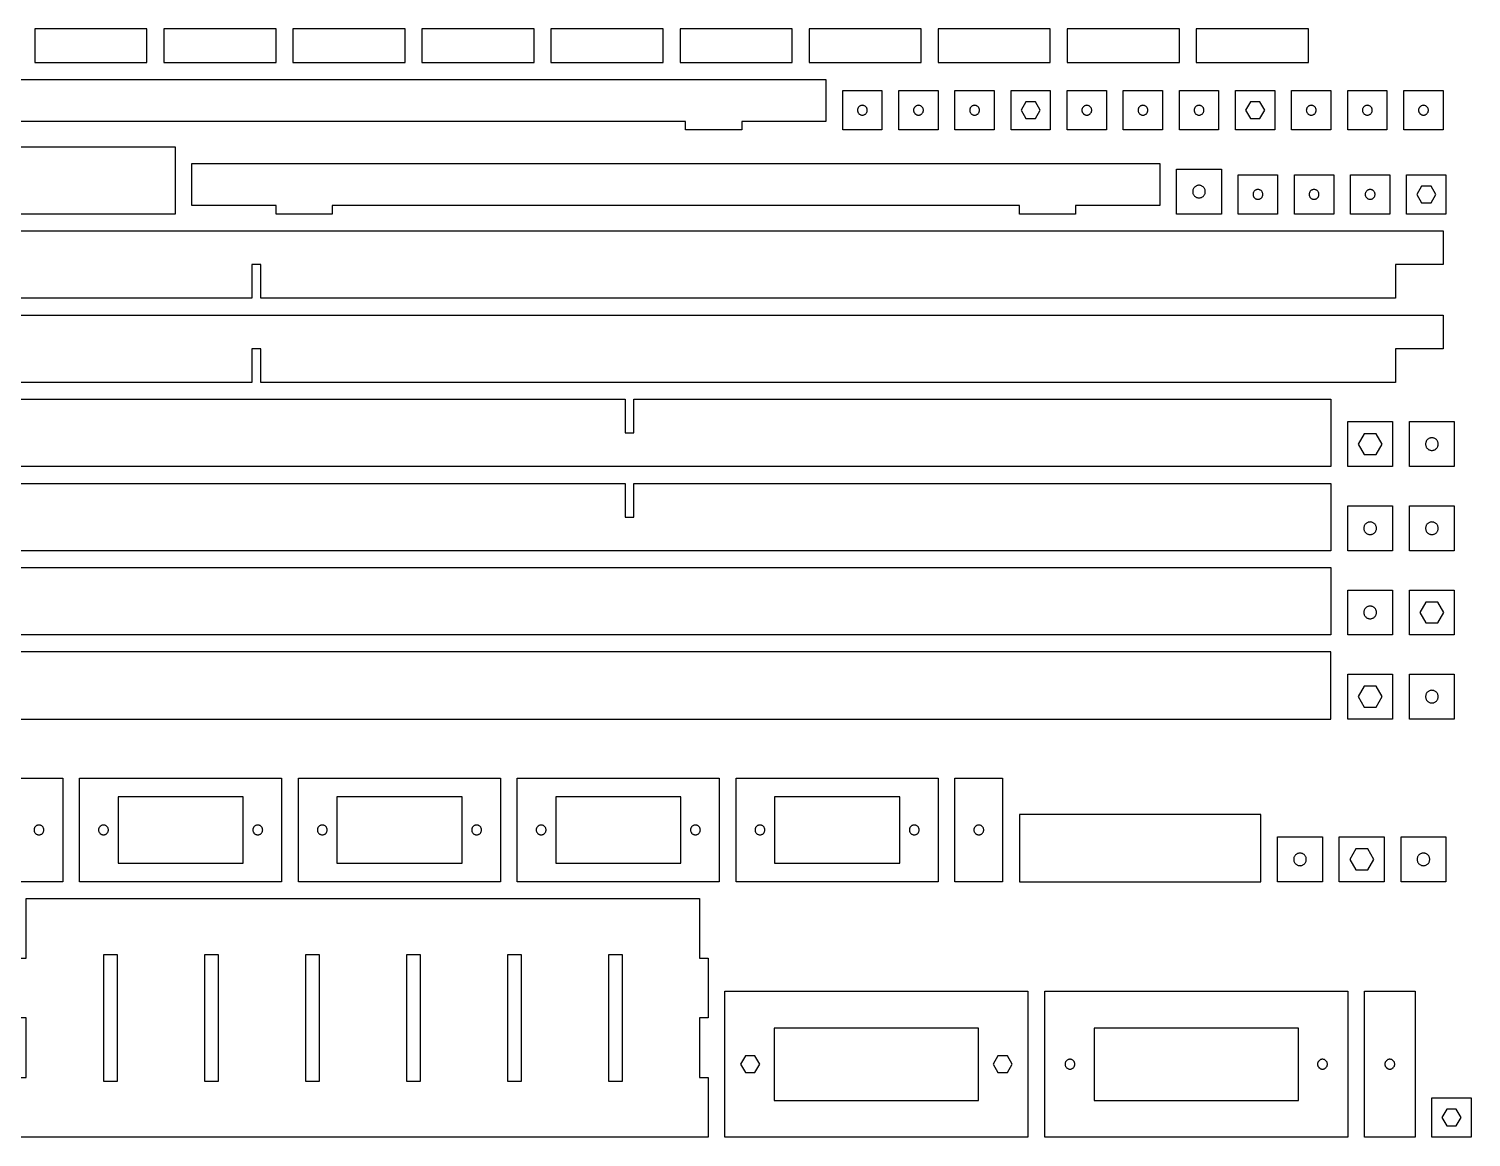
# Model space of a CAD drawing. Header units: millimetres. Extents: x 10 to 890, y 10 to 742.
# Drawn here: x 376 to 890, y 348 to 742 of the extents above; entities that cross this region are included whole.
import ezdxf

# ---------------------------------------------------------------- set-up
doc = ezdxf.new("R2010")
doc.units = ezdxf.units.MM

msp = doc.modelspace()

# ---------------------------------------------------------------- linework, layer by layer
at = {"color": 1}
for points in [[(418, 730.5), (418, 742.5), (378, 742.5), (378, 730.5), (418, 730.5)], [(464, 730.5), (464, 742.5), (424, 742.5), (424, 730.5), (464, 730.5)], [(510, 730.5), (510, 742.5), (470, 742.5), (470, 730.5), (510, 730.5)], [(556, 730.5), (556, 742.5), (516, 742.5), (516, 730.5), (556, 730.5)], [(602, 730.5), (602, 742.5), (562, 742.5), (562, 730.5), (602, 730.5)], [(648, 730.5), (648, 742.5), (608, 742.5), (608, 730.5), (648, 730.5)], [(694, 730.5), (694, 742.5), (654, 742.5), (654, 730.5), (694, 730.5)], [(740, 730.5), (740, 742.5), (700, 742.5), (700, 730.5), (740, 730.5)], [(786, 730.5), (786, 742.5), (746, 742.5), (746, 730.5), (786, 730.5)], [(832, 730.5), (832, 742.5), (792, 742.5), (792, 730.5), (832, 730.5)], [(630, 706.5), (610, 706.5), (610, 709.5), (60, 709.5), (60, 706.5), (40, 706.5), (40, 709.5), (10, 709.5), (10, 724.5), (660, 724.5), (660, 709.5), (630, 709.5), (630, 706.5)], [(666, 706.5), (666, 720.5), (680, 720.5), (680, 706.5), (666, 706.5)], [(686, 706.5), (686, 720.5), (700, 720.5), (700, 706.5), (686, 706.5)], [(706, 706.5), (706, 720.5), (720, 720.5), (720, 706.5), (706, 706.5)], [(726, 706.5), (726, 720.5), (740, 720.5), (740, 706.5), (726, 706.5)], [(746, 706.5), (746, 720.5), (760, 720.5), (760, 706.5), (746, 706.5)], [(766, 706.5), (766, 720.5), (780, 720.5), (780, 706.5), (766, 706.5)], [(786, 706.5), (786, 720.5), (800, 720.5), (800, 706.5), (786, 706.5)], [(806, 706.5), (806, 720.5), (820, 720.5), (820, 706.5), (806, 706.5)], [(826, 706.5), (826, 720.5), (840, 720.5), (840, 706.5), (826, 706.5)], [(846, 706.5), (846, 720.5), (860, 720.5), (860, 706.5), (846, 706.5)], [(866, 706.5), (866, 720.5), (880, 720.5), (880, 706.5), (866, 706.5)], [(674.74, 713.67), (674.72, 713.84), (674.67, 714.01), (674.62, 714.17), (674.54, 714.32), (674.46, 714.47), (674.35, 714.61), (674.24, 714.74), (674.11, 714.85), (673.97, 714.96), (673.82, 715.04), (673.67, 715.12), (673.51, 715.17), (673.34, 715.22), (673.17, 715.24), (673, 715.25), (672.83, 715.24), (672.66, 715.22), (672.49, 715.17), (672.33, 715.12), (672.18, 715.04), (672.03, 714.96), (671.89, 714.85), (671.76, 714.74), (671.65, 714.61), (671.54, 714.47), (671.46, 714.32), (671.38, 714.17), (671.33, 714.01), (671.28, 713.84), (671.26, 713.67), (671.25, 713.5), (671.26, 713.33), (671.28, 713.16), (671.33, 712.99), (671.38, 712.83), (671.46, 712.68), (671.54, 712.53), (671.65, 712.39), (671.76, 712.26), (671.89, 712.15), (672.03, 712.04), (672.18, 711.96), (672.33, 711.88), (672.49, 711.83), (672.66, 711.78), (672.83, 711.76), (673, 711.75), (673.17, 711.76), (673.34, 711.78), (673.51, 711.83), (673.67, 711.88), (673.82, 711.96), (673.97, 712.04), (674.11, 712.15), (674.24, 712.26), (674.35, 712.39), (674.46, 712.53), (674.54, 712.68), (674.62, 712.83), (674.67, 712.99), (674.72, 713.16), (674.74, 713.33), (674.75, 713.5), (674.74, 713.67)], [(694.74, 713.67), (694.72, 713.84), (694.67, 714.01), (694.62, 714.17), (694.54, 714.32), (694.46, 714.47), (694.35, 714.61), (694.24, 714.74), (694.11, 714.85), (693.97, 714.96), (693.82, 715.04), (693.67, 715.12), (693.51, 715.17), (693.34, 715.22), (693.17, 715.24), (693, 715.25), (692.83, 715.24), (692.66, 715.22), (692.49, 715.17), (692.33, 715.12), (692.18, 715.04), (692.03, 714.96), (691.89, 714.85), (691.76, 714.74), (691.65, 714.61), (691.54, 714.47), (691.46, 714.32), (691.38, 714.17), (691.33, 714.01), (691.28, 713.84), (691.26, 713.67), (691.25, 713.5), (691.26, 713.33), (691.28, 713.16), (691.33, 712.99), (691.38, 712.83), (691.46, 712.68), (691.54, 712.53), (691.65, 712.39), (691.76, 712.26), (691.89, 712.15), (692.03, 712.04), (692.18, 711.96), (692.33, 711.88), (692.49, 711.83), (692.66, 711.78), (692.83, 711.76), (693, 711.75), (693.17, 711.76), (693.34, 711.78), (693.51, 711.83), (693.67, 711.88), (693.82, 711.96), (693.97, 712.04), (694.11, 712.15), (694.24, 712.26), (694.35, 712.39), (694.46, 712.53), (694.54, 712.68), (694.62, 712.83), (694.67, 712.99), (694.72, 713.16), (694.74, 713.33), (694.75, 713.5), (694.74, 713.67)], [(714.74, 713.67), (714.72, 713.84), (714.67, 714.01), (714.62, 714.17), (714.54, 714.32), (714.46, 714.47), (714.35, 714.61), (714.24, 714.74), (714.11, 714.85), (713.97, 714.96), (713.82, 715.04), (713.67, 715.12), (713.51, 715.17), (713.34, 715.22), (713.17, 715.24), (713, 715.25), (712.83, 715.24), (712.66, 715.22), (712.49, 715.17), (712.33, 715.12), (712.18, 715.04), (712.03, 714.96), (711.89, 714.85), (711.76, 714.74), (711.65, 714.61), (711.54, 714.47), (711.46, 714.32), (711.38, 714.17), (711.33, 714.01), (711.28, 713.84), (711.26, 713.67), (711.25, 713.5), (711.26, 713.33), (711.28, 713.16), (711.33, 712.99), (711.38, 712.83), (711.46, 712.68), (711.54, 712.53), (711.65, 712.39), (711.76, 712.26), (711.89, 712.15), (712.03, 712.04), (712.18, 711.96), (712.33, 711.88), (712.49, 711.83), (712.66, 711.78), (712.83, 711.76), (713, 711.75), (713.17, 711.76), (713.34, 711.78), (713.51, 711.83), (713.67, 711.88), (713.82, 711.96), (713.97, 712.04), (714.11, 712.15), (714.24, 712.26), (714.35, 712.39), (714.46, 712.53), (714.54, 712.68), (714.62, 712.83), (714.67, 712.99), (714.72, 713.16), (714.74, 713.33), (714.75, 713.5), (714.74, 713.67)], [(734.7, 716.45), (731.3, 716.45), (729.59, 713.5), (731.3, 710.55), (734.7, 710.55), (736.41, 713.5), (734.7, 716.45)], [(754.74, 713.67), (754.72, 713.84), (754.67, 714.01), (754.62, 714.17), (754.54, 714.32), (754.46, 714.47), (754.35, 714.61), (754.24, 714.74), (754.11, 714.85), (753.97, 714.96), (753.82, 715.04), (753.67, 715.12), (753.51, 715.17), (753.34, 715.22), (753.17, 715.24), (753, 715.25), (752.83, 715.24), (752.66, 715.22), (752.49, 715.17), (752.33, 715.12), (752.18, 715.04), (752.03, 714.96), (751.89, 714.85), (751.76, 714.74), (751.65, 714.61), (751.54, 714.47), (751.46, 714.32), (751.38, 714.17), (751.33, 714.01), (751.28, 713.84), (751.26, 713.67), (751.25, 713.5), (751.26, 713.33), (751.28, 713.16), (751.33, 712.99), (751.38, 712.83), (751.46, 712.68), (751.54, 712.53), (751.65, 712.39), (751.76, 712.26), (751.89, 712.15), (752.03, 712.04), (752.18, 711.96), (752.33, 711.88), (752.49, 711.83), (752.66, 711.78), (752.83, 711.76), (753, 711.75), (753.17, 711.76), (753.34, 711.78), (753.51, 711.83), (753.67, 711.88), (753.82, 711.96), (753.97, 712.04), (754.11, 712.15), (754.24, 712.26), (754.35, 712.39), (754.46, 712.53), (754.54, 712.68), (754.62, 712.83), (754.67, 712.99), (754.72, 713.16), (754.74, 713.33), (754.75, 713.5), (754.74, 713.67)], [(774.74, 713.67), (774.72, 713.84), (774.67, 714.01), (774.62, 714.17), (774.54, 714.32), (774.46, 714.47), (774.35, 714.61), (774.24, 714.74), (774.11, 714.85), (773.97, 714.96), (773.82, 715.04), (773.67, 715.12), (773.51, 715.17), (773.34, 715.22), (773.17, 715.24), (773, 715.25), (772.83, 715.24), (772.66, 715.22), (772.49, 715.17), (772.33, 715.12), (772.18, 715.04), (772.03, 714.96), (771.89, 714.85), (771.76, 714.74), (771.65, 714.61), (771.54, 714.47), (771.46, 714.32), (771.38, 714.17), (771.33, 714.01), (771.28, 713.84), (771.26, 713.67), (771.25, 713.5), (771.26, 713.33), (771.28, 713.16), (771.33, 712.99), (771.38, 712.83), (771.46, 712.68), (771.54, 712.53), (771.65, 712.39), (771.76, 712.26), (771.89, 712.15), (772.03, 712.04), (772.18, 711.96), (772.33, 711.88), (772.49, 711.83), (772.66, 711.78), (772.83, 711.76), (773, 711.75), (773.17, 711.76), (773.34, 711.78), (773.51, 711.83), (773.67, 711.88), (773.82, 711.96), (773.97, 712.04), (774.11, 712.15), (774.24, 712.26), (774.35, 712.39), (774.46, 712.53), (774.54, 712.68), (774.62, 712.83), (774.67, 712.99), (774.72, 713.16), (774.74, 713.33), (774.75, 713.5), (774.74, 713.67)], [(794.74, 713.67), (794.72, 713.84), (794.67, 714.01), (794.62, 714.17), (794.54, 714.32), (794.46, 714.47), (794.35, 714.61), (794.24, 714.74), (794.11, 714.85), (793.97, 714.96), (793.82, 715.04), (793.67, 715.12), (793.51, 715.17), (793.34, 715.22), (793.17, 715.24), (793, 715.25), (792.83, 715.24), (792.66, 715.22), (792.49, 715.17), (792.33, 715.12), (792.18, 715.04), (792.03, 714.96), (791.89, 714.85), (791.76, 714.74), (791.65, 714.61), (791.54, 714.47), (791.46, 714.32), (791.38, 714.17), (791.33, 714.01), (791.28, 713.84), (791.26, 713.67), (791.25, 713.5), (791.26, 713.33), (791.28, 713.16), (791.33, 712.99), (791.38, 712.83), (791.46, 712.68), (791.54, 712.53), (791.65, 712.39), (791.76, 712.26), (791.89, 712.15), (792.03, 712.04), (792.18, 711.96), (792.33, 711.88), (792.49, 711.83), (792.66, 711.78), (792.83, 711.76), (793, 711.75), (793.17, 711.76), (793.34, 711.78), (793.51, 711.83), (793.67, 711.88), (793.82, 711.96), (793.97, 712.04), (794.11, 712.15), (794.24, 712.26), (794.35, 712.39), (794.46, 712.53), (794.54, 712.68), (794.62, 712.83), (794.67, 712.99), (794.72, 713.16), (794.74, 713.33), (794.75, 713.5), (794.74, 713.67)], [(814.7, 716.45), (811.3, 716.45), (809.59, 713.5), (811.3, 710.55), (814.7, 710.55), (816.41, 713.5), (814.7, 716.45)], [(834.74, 713.67), (834.72, 713.84), (834.67, 714.01), (834.62, 714.17), (834.54, 714.32), (834.46, 714.47), (834.35, 714.61), (834.24, 714.74), (834.11, 714.85), (833.97, 714.96), (833.82, 715.04), (833.67, 715.12), (833.51, 715.17), (833.34, 715.22), (833.17, 715.24), (833, 715.25), (832.83, 715.24), (832.66, 715.22), (832.49, 715.17), (832.33, 715.12), (832.18, 715.04), (832.03, 714.96), (831.89, 714.85), (831.76, 714.74), (831.65, 714.61), (831.54, 714.47), (831.46, 714.32), (831.38, 714.17), (831.33, 714.01), (831.28, 713.84), (831.26, 713.67), (831.25, 713.5), (831.26, 713.33), (831.28, 713.16), (831.33, 712.99), (831.38, 712.83), (831.46, 712.68), (831.54, 712.53), (831.65, 712.39), (831.76, 712.26), (831.89, 712.15), (832.03, 712.04), (832.18, 711.96), (832.33, 711.88), (832.49, 711.83), (832.66, 711.78), (832.83, 711.76), (833, 711.75), (833.17, 711.76), (833.34, 711.78), (833.51, 711.83), (833.67, 711.88), (833.82, 711.96), (833.97, 712.04), (834.11, 712.15), (834.24, 712.26), (834.35, 712.39), (834.46, 712.53), (834.54, 712.68), (834.62, 712.83), (834.67, 712.99), (834.72, 713.16), (834.74, 713.33), (834.75, 713.5), (834.74, 713.67)], [(854.74, 713.67), (854.72, 713.84), (854.67, 714.01), (854.62, 714.17), (854.54, 714.32), (854.46, 714.47), (854.35, 714.61), (854.24, 714.74), (854.11, 714.85), (853.97, 714.96), (853.82, 715.04), (853.67, 715.12), (853.51, 715.17), (853.34, 715.22), (853.17, 715.24), (853, 715.25), (852.83, 715.24), (852.66, 715.22), (852.49, 715.17), (852.33, 715.12), (852.18, 715.04), (852.03, 714.96), (851.89, 714.85), (851.76, 714.74), (851.65, 714.61), (851.54, 714.47), (851.46, 714.32), (851.38, 714.17), (851.33, 714.01), (851.28, 713.84), (851.26, 713.67), (851.25, 713.5), (851.26, 713.33), (851.28, 713.16), (851.33, 712.99), (851.38, 712.83), (851.46, 712.68), (851.54, 712.53), (851.65, 712.39), (851.76, 712.26), (851.89, 712.15), (852.03, 712.04), (852.18, 711.96), (852.33, 711.88), (852.49, 711.83), (852.66, 711.78), (852.83, 711.76), (853, 711.75), (853.17, 711.76), (853.34, 711.78), (853.51, 711.83), (853.67, 711.88), (853.82, 711.96), (853.97, 712.04), (854.11, 712.15), (854.24, 712.26), (854.35, 712.39), (854.46, 712.53), (854.54, 712.68), (854.62, 712.83), (854.67, 712.99), (854.72, 713.16), (854.74, 713.33), (854.75, 713.5), (854.74, 713.67)], [(874.74, 713.67), (874.72, 713.84), (874.67, 714.01), (874.62, 714.17), (874.54, 714.32), (874.46, 714.47), (874.35, 714.61), (874.24, 714.74), (874.11, 714.85), (873.97, 714.96), (873.82, 715.04), (873.67, 715.12), (873.51, 715.17), (873.34, 715.22), (873.17, 715.24), (873, 715.25), (872.83, 715.24), (872.66, 715.22), (872.49, 715.17), (872.33, 715.12), (872.18, 715.04), (872.03, 714.96), (871.89, 714.85), (871.76, 714.74), (871.65, 714.61), (871.54, 714.47), (871.46, 714.32), (871.38, 714.17), (871.33, 714.01), (871.28, 713.84), (871.26, 713.67), (871.25, 713.5), (871.26, 713.33), (871.28, 713.16), (871.33, 712.99), (871.38, 712.83), (871.46, 712.68), (871.54, 712.53), (871.65, 712.39), (871.76, 712.26), (871.89, 712.15), (872.03, 712.04), (872.18, 711.96), (872.33, 711.88), (872.49, 711.83), (872.66, 711.78), (872.83, 711.76), (873, 711.75), (873.17, 711.76), (873.34, 711.78), (873.51, 711.83), (873.67, 711.88), (873.82, 711.96), (873.97, 712.04), (874.11, 712.15), (874.24, 712.26), (874.35, 712.39), (874.46, 712.53), (874.54, 712.68), (874.62, 712.83), (874.67, 712.99), (874.72, 713.16), (874.74, 713.33), (874.75, 713.5), (874.74, 713.67)], [(428, 700.5), (428, 676.5), (222, 676.5), (222, 700.5), (242, 700.5), (242, 688.5), (282, 688.5), (282, 700.5), (428, 700.5)], [(749, 676.5), (729, 676.5), (729, 679.5), (484, 679.5), (484, 676.5), (464, 676.5), (464, 679.5), (434, 679.5), (434, 694.5), (779, 694.5), (779, 679.5), (749, 679.5), (749, 676.5)], [(785, 676.5), (785, 692.5), (801, 692.5), (801, 676.5), (785, 676.5)], [(807, 676.5), (807, 690.5), (821, 690.5), (821, 676.5), (807, 676.5)], [(827, 676.5), (827, 690.5), (841, 690.5), (841, 676.5), (827, 676.5)], [(847, 676.5), (847, 690.5), (861, 690.5), (861, 676.5), (847, 676.5)], [(867, 676.5), (867, 690.5), (881, 690.5), (881, 676.5), (867, 676.5)], [(795.24, 684.72), (795.21, 684.94), (795.15, 685.15), (795.08, 685.36), (794.98, 685.56), (794.87, 685.75), (794.74, 685.93), (794.59, 686.09), (794.43, 686.24), (794.25, 686.37), (794.06, 686.48), (793.86, 686.58), (793.65, 686.65), (793.44, 686.71), (793.22, 686.74), (793, 686.75), (792.78, 686.74), (792.56, 686.71), (792.35, 686.65), (792.14, 686.58), (791.94, 686.48), (791.75, 686.37), (791.57, 686.24), (791.41, 686.09), (791.26, 685.93), (791.13, 685.75), (791.02, 685.56), (790.92, 685.36), (790.85, 685.15), (790.79, 684.94), (790.76, 684.72), (790.75, 684.5), (790.76, 684.28), (790.79, 684.06), (790.85, 683.85), (790.92, 683.64), (791.02, 683.44), (791.13, 683.25), (791.26, 683.07), (791.41, 682.91), (791.57, 682.76), (791.75, 682.63), (791.94, 682.52), (792.14, 682.42), (792.35, 682.35), (792.56, 682.29), (792.78, 682.26), (793, 682.25), (793.22, 682.26), (793.44, 682.29), (793.65, 682.35), (793.86, 682.42), (794.06, 682.52), (794.25, 682.63), (794.43, 682.76), (794.59, 682.91), (794.74, 683.07), (794.87, 683.25), (794.98, 683.44), (795.08, 683.64), (795.15, 683.85), (795.21, 684.06), (795.24, 684.28), (795.25, 684.5), (795.24, 684.72)], [(815.74, 683.67), (815.72, 683.84), (815.67, 684.01), (815.62, 684.17), (815.54, 684.32), (815.46, 684.47), (815.35, 684.61), (815.24, 684.74), (815.11, 684.85), (814.97, 684.96), (814.82, 685.04), (814.67, 685.12), (814.51, 685.17), (814.34, 685.22), (814.17, 685.24), (814, 685.25), (813.83, 685.24), (813.66, 685.22), (813.49, 685.17), (813.33, 685.12), (813.18, 685.04), (813.03, 684.96), (812.89, 684.85), (812.76, 684.74), (812.65, 684.61), (812.54, 684.47), (812.46, 684.32), (812.38, 684.17), (812.33, 684.01), (812.28, 683.84), (812.26, 683.67), (812.25, 683.5), (812.26, 683.33), (812.28, 683.16), (812.33, 682.99), (812.38, 682.83), (812.46, 682.68), (812.54, 682.53), (812.65, 682.39), (812.76, 682.26), (812.89, 682.15), (813.03, 682.04), (813.18, 681.96), (813.33, 681.88), (813.49, 681.83), (813.66, 681.78), (813.83, 681.76), (814, 681.75), (814.17, 681.76), (814.34, 681.78), (814.51, 681.83), (814.67, 681.88), (814.82, 681.96), (814.97, 682.04), (815.11, 682.15), (815.24, 682.26), (815.35, 682.39), (815.46, 682.53), (815.54, 682.68), (815.62, 682.83), (815.67, 682.99), (815.72, 683.16), (815.74, 683.33), (815.75, 683.5), (815.74, 683.67)], [(835.74, 683.67), (835.72, 683.84), (835.67, 684.01), (835.62, 684.17), (835.54, 684.32), (835.46, 684.47), (835.35, 684.61), (835.24, 684.74), (835.11, 684.85), (834.97, 684.96), (834.82, 685.04), (834.67, 685.12), (834.51, 685.17), (834.34, 685.22), (834.17, 685.24), (834, 685.25), (833.83, 685.24), (833.66, 685.22), (833.49, 685.17), (833.33, 685.12), (833.18, 685.04), (833.03, 684.96), (832.89, 684.85), (832.76, 684.74), (832.65, 684.61), (832.54, 684.47), (832.46, 684.32), (832.38, 684.17), (832.33, 684.01), (832.28, 683.84), (832.26, 683.67), (832.25, 683.5), (832.26, 683.33), (832.28, 683.16), (832.33, 682.99), (832.38, 682.83), (832.46, 682.68), (832.54, 682.53), (832.65, 682.39), (832.76, 682.26), (832.89, 682.15), (833.03, 682.04), (833.18, 681.96), (833.33, 681.88), (833.49, 681.83), (833.66, 681.78), (833.83, 681.76), (834, 681.75), (834.17, 681.76), (834.34, 681.78), (834.51, 681.83), (834.67, 681.88), (834.82, 681.96), (834.97, 682.04), (835.11, 682.15), (835.24, 682.26), (835.35, 682.39), (835.46, 682.53), (835.54, 682.68), (835.62, 682.83), (835.67, 682.99), (835.72, 683.16), (835.74, 683.33), (835.75, 683.5), (835.74, 683.67)], [(855.74, 683.67), (855.72, 683.84), (855.67, 684.01), (855.62, 684.17), (855.54, 684.32), (855.46, 684.47), (855.35, 684.61), (855.24, 684.74), (855.11, 684.85), (854.97, 684.96), (854.82, 685.04), (854.67, 685.12), (854.51, 685.17), (854.34, 685.22), (854.17, 685.24), (854, 685.25), (853.83, 685.24), (853.66, 685.22), (853.49, 685.17), (853.33, 685.12), (853.18, 685.04), (853.03, 684.96), (852.89, 684.85), (852.76, 684.74), (852.65, 684.61), (852.54, 684.47), (852.46, 684.32), (852.38, 684.17), (852.33, 684.01), (852.28, 683.84), (852.26, 683.67), (852.25, 683.5), (852.26, 683.33), (852.28, 683.16), (852.33, 682.99), (852.38, 682.83), (852.46, 682.68), (852.54, 682.53), (852.65, 682.39), (852.76, 682.26), (852.89, 682.15), (853.03, 682.04), (853.18, 681.96), (853.33, 681.88), (853.49, 681.83), (853.66, 681.78), (853.83, 681.76), (854, 681.75), (854.17, 681.76), (854.34, 681.78), (854.51, 681.83), (854.67, 681.88), (854.82, 681.96), (854.97, 682.04), (855.11, 682.15), (855.24, 682.26), (855.35, 682.39), (855.46, 682.53), (855.54, 682.68), (855.62, 682.83), (855.67, 682.99), (855.72, 683.16), (855.74, 683.33), (855.75, 683.5), (855.74, 683.67)], [(875.7, 686.45), (872.3, 686.45), (870.59, 683.5), (872.3, 680.55), (875.7, 680.55), (877.41, 683.5), (875.7, 686.45)], [(880, 670.5), (880, 658.5), (863, 658.5), (863, 646.5), (458.6, 646.5), (458.6, 658.5), (455.4, 658.5), (455.4, 646.5), (228.6, 646.5), (228.6, 658.5), (225.4, 658.5), (225.4, 646.5), (10, 646.5), (10, 670.5), (880, 670.5)], [(880, 640.5), (880, 628.5), (863, 628.5), (863, 616.5), (458.6, 616.5), (458.6, 628.5), (455.4, 628.5), (455.4, 616.5), (228.6, 616.5), (228.6, 628.5), (225.4, 628.5), (225.4, 616.5), (10, 616.5), (10, 640.5), (880, 640.5)], [(840, 586.5), (10, 586.5), (10, 610.5), (288.4, 610.5), (288.4, 598.5), (291.6, 598.5), (291.6, 610.5), (588.4, 610.5), (588.4, 598.5), (591.6, 598.5), (591.6, 610.5), (840, 610.5), (840, 586.5)], [(846, 586.5), (846, 602.5), (862, 602.5), (862, 586.5), (846, 586.5)], [(868, 586.5), (868, 602.5), (884, 602.5), (884, 586.5), (868, 586.5)], [(856.14, 598.2), (851.86, 598.2), (849.73, 594.5), (851.86, 590.8), (856.14, 590.8), (858.27, 594.5), (856.14, 598.2)], [(878.24, 594.72), (878.21, 594.94), (878.15, 595.15), (878.08, 595.36), (877.98, 595.56), (877.87, 595.75), (877.74, 595.93), (877.59, 596.09), (877.43, 596.24), (877.25, 596.37), (877.06, 596.48), (876.86, 596.58), (876.65, 596.65), (876.44, 596.71), (876.22, 596.74), (876, 596.75), (875.78, 596.74), (875.56, 596.71), (875.35, 596.65), (875.14, 596.58), (874.94, 596.48), (874.75, 596.37), (874.57, 596.24), (874.41, 596.09), (874.26, 595.93), (874.13, 595.75), (874.02, 595.56), (873.92, 595.36), (873.85, 595.15), (873.79, 594.94), (873.76, 594.72), (873.75, 594.5), (873.76, 594.28), (873.79, 594.06), (873.85, 593.85), (873.92, 593.64), (874.02, 593.44), (874.13, 593.25), (874.26, 593.07), (874.41, 592.91), (874.57, 592.76), (874.75, 592.63), (874.94, 592.52), (875.14, 592.42), (875.35, 592.35), (875.56, 592.29), (875.78, 592.26), (876, 592.25), (876.22, 592.26), (876.44, 592.29), (876.65, 592.35), (876.86, 592.42), (877.06, 592.52), (877.25, 592.63), (877.43, 592.76), (877.59, 592.91), (877.74, 593.07), (877.87, 593.25), (877.98, 593.44), (878.08, 593.64), (878.15, 593.85), (878.21, 594.06), (878.24, 594.28), (878.25, 594.5), (878.24, 594.72)], [(840, 556.5), (10, 556.5), (10, 580.5), (288.4, 580.5), (288.4, 568.5), (291.6, 568.5), (291.6, 580.5), (588.4, 580.5), (588.4, 568.5), (591.6, 568.5), (591.6, 580.5), (840, 580.5), (840, 556.5)], [(846, 556.5), (846, 572.5), (862, 572.5), (862, 556.5), (846, 556.5)], [(868, 556.5), (868, 572.5), (884, 572.5), (884, 556.5), (868, 556.5)], [(856.24, 564.72), (856.21, 564.94), (856.15, 565.15), (856.08, 565.36), (855.98, 565.56), (855.87, 565.75), (855.74, 565.93), (855.59, 566.09), (855.43, 566.24), (855.25, 566.37), (855.06, 566.48), (854.86, 566.58), (854.65, 566.65), (854.44, 566.71), (854.22, 566.74), (854, 566.75), (853.78, 566.74), (853.56, 566.71), (853.35, 566.65), (853.14, 566.58), (852.94, 566.48), (852.75, 566.37), (852.57, 566.24), (852.41, 566.09), (852.26, 565.93), (852.13, 565.75), (852.02, 565.56), (851.92, 565.36), (851.85, 565.15), (851.79, 564.94), (851.76, 564.72), (851.75, 564.5), (851.76, 564.28), (851.79, 564.06), (851.85, 563.85), (851.92, 563.64), (852.02, 563.44), (852.13, 563.25), (852.26, 563.07), (852.41, 562.91), (852.57, 562.76), (852.75, 562.63), (852.94, 562.52), (853.14, 562.42), (853.35, 562.35), (853.56, 562.29), (853.78, 562.26), (854, 562.25), (854.22, 562.26), (854.44, 562.29), (854.65, 562.35), (854.86, 562.42), (855.06, 562.52), (855.25, 562.63), (855.43, 562.76), (855.59, 562.91), (855.74, 563.07), (855.87, 563.25), (855.98, 563.44), (856.08, 563.64), (856.15, 563.85), (856.21, 564.06), (856.24, 564.28), (856.25, 564.5), (856.24, 564.72)], [(878.24, 564.72), (878.21, 564.94), (878.15, 565.15), (878.08, 565.36), (877.98, 565.56), (877.87, 565.75), (877.74, 565.93), (877.59, 566.09), (877.43, 566.24), (877.25, 566.37), (877.06, 566.48), (876.86, 566.58), (876.65, 566.65), (876.44, 566.71), (876.22, 566.74), (876, 566.75), (875.78, 566.74), (875.56, 566.71), (875.35, 566.65), (875.14, 566.58), (874.94, 566.48), (874.75, 566.37), (874.57, 566.24), (874.41, 566.09), (874.26, 565.93), (874.13, 565.75), (874.02, 565.56), (873.92, 565.36), (873.85, 565.15), (873.79, 564.94), (873.76, 564.72), (873.75, 564.5), (873.76, 564.28), (873.79, 564.06), (873.85, 563.85), (873.92, 563.64), (874.02, 563.44), (874.13, 563.25), (874.26, 563.07), (874.41, 562.91), (874.57, 562.76), (874.75, 562.63), (874.94, 562.52), (875.14, 562.42), (875.35, 562.35), (875.56, 562.29), (875.78, 562.26), (876, 562.25), (876.22, 562.26), (876.44, 562.29), (876.65, 562.35), (876.86, 562.42), (877.06, 562.52), (877.25, 562.63), (877.43, 562.76), (877.59, 562.91), (877.74, 563.07), (877.87, 563.25), (877.98, 563.44), (878.08, 563.64), (878.15, 563.85), (878.21, 564.06), (878.24, 564.28), (878.25, 564.5), (878.24, 564.72)], [(10, 526.5), (10, 550.5), (840, 550.5), (840, 526.5), (38, 526.5), (38, 538.5), (12, 538.5), (12, 526.5), (10, 526.5)], [(846, 526.5), (846, 542.5), (862, 542.5), (862, 526.5), (846, 526.5)], [(868, 526.5), (868, 542.5), (884, 542.5), (884, 526.5), (868, 526.5)], [(856.24, 534.72), (856.21, 534.94), (856.15, 535.15), (856.08, 535.36), (855.98, 535.56), (855.87, 535.75), (855.74, 535.93), (855.59, 536.09), (855.43, 536.24), (855.25, 536.37), (855.06, 536.48), (854.86, 536.58), (854.65, 536.65), (854.44, 536.71), (854.22, 536.74), (854, 536.75), (853.78, 536.74), (853.56, 536.71), (853.35, 536.65), (853.14, 536.58), (852.94, 536.48), (852.75, 536.37), (852.57, 536.24), (852.41, 536.09), (852.26, 535.93), (852.13, 535.75), (852.02, 535.56), (851.92, 535.36), (851.85, 535.15), (851.79, 534.94), (851.76, 534.72), (851.75, 534.5), (851.76, 534.28), (851.79, 534.06), (851.85, 533.85), (851.92, 533.64), (852.02, 533.44), (852.13, 533.25), (852.26, 533.07), (852.41, 532.91), (852.57, 532.76), (852.75, 532.63), (852.94, 532.52), (853.14, 532.42), (853.35, 532.35), (853.56, 532.29), (853.78, 532.26), (854, 532.25), (854.22, 532.26), (854.44, 532.29), (854.65, 532.35), (854.86, 532.42), (855.06, 532.52), (855.25, 532.63), (855.43, 532.76), (855.59, 532.91), (855.74, 533.07), (855.87, 533.25), (855.98, 533.44), (856.08, 533.64), (856.15, 533.85), (856.21, 534.06), (856.24, 534.28), (856.25, 534.5), (856.24, 534.72)], [(878.14, 538.2), (873.86, 538.2), (871.73, 534.5), (873.86, 530.8), (878.14, 530.8), (880.27, 534.5), (878.14, 538.2)], [(840, 496.5), (840, 520.5), (10, 520.5), (10, 496.5), (840, 496.5)], [(846, 496.5), (846, 512.5), (862, 512.5), (862, 496.5), (846, 496.5)], [(868, 496.5), (868, 512.5), (884, 512.5), (884, 496.5), (868, 496.5)], [(856.14, 508.2), (851.86, 508.2), (849.73, 504.5), (851.86, 500.8), (856.14, 500.8), (858.27, 504.5), (856.14, 508.2)], [(878.24, 504.72), (878.21, 504.94), (878.15, 505.15), (878.08, 505.36), (877.98, 505.56), (877.87, 505.75), (877.74, 505.93), (877.59, 506.09), (877.43, 506.24), (877.25, 506.37), (877.06, 506.48), (876.86, 506.58), (876.65, 506.65), (876.44, 506.71), (876.22, 506.74), (876, 506.75), (875.78, 506.74), (875.56, 506.71), (875.35, 506.65), (875.14, 506.58), (874.94, 506.48), (874.75, 506.37), (874.57, 506.24), (874.41, 506.09), (874.26, 505.93), (874.13, 505.75), (874.02, 505.56), (873.92, 505.36), (873.85, 505.15), (873.79, 504.94), (873.76, 504.72), (873.75, 504.5), (873.76, 504.28), (873.79, 504.06), (873.85, 503.85), (873.92, 503.64), (874.02, 503.44), (874.13, 503.25), (874.26, 503.07), (874.41, 502.91), (874.57, 502.76), (874.75, 502.63), (874.94, 502.52), (875.14, 502.42), (875.35, 502.35), (875.56, 502.29), (875.78, 502.26), (876, 502.25), (876.22, 502.26), (876.44, 502.29), (876.65, 502.35), (876.86, 502.42), (877.06, 502.52), (877.25, 502.63), (877.43, 502.76), (877.59, 502.91), (877.74, 503.07), (877.87, 503.25), (877.98, 503.44), (878.08, 503.64), (878.15, 503.85), (878.21, 504.06), (878.24, 504.28), (878.25, 504.5), (878.24, 504.72)], [(388, 475.5), (388, 438.5), (316, 438.5), (316, 475.5), (388, 475.5)], [(466, 475.5), (466, 438.5), (394, 438.5), (394, 475.5), (466, 475.5)], [(544, 475.5), (544, 438.5), (472, 438.5), (472, 475.5), (544, 475.5)], [(622, 475.5), (622, 438.5), (550, 438.5), (550, 475.5), (622, 475.5)], [(700, 475.5), (700, 438.5), (628, 438.5), (628, 475.5), (700, 475.5)], [(706, 438.5), (706, 475.5), (723, 475.5), (723, 438.5), (706, 438.5)], [(407.7, 445.2), (452.3, 445.2), (452.3, 468.8), (407.7, 468.8), (407.7, 445.2)], [(485.7, 445.2), (530.3, 445.2), (530.3, 468.8), (485.7, 468.8), (485.7, 445.2)], [(563.7, 445.2), (608.3, 445.2), (608.3, 468.8), (563.7, 468.8), (563.7, 445.2)], [(641.7, 445.2), (686.3, 445.2), (686.3, 468.8), (641.7, 468.8), (641.7, 445.2)], [(381.24, 457.17), (381.22, 457.34), (381.17, 457.51), (381.12, 457.67), (381.04, 457.82), (380.96, 457.97), (380.85, 458.11), (380.74, 458.24), (380.61, 458.35), (380.47, 458.46), (380.32, 458.54), (380.17, 458.62), (380.01, 458.67), (379.84, 458.72), (379.67, 458.74), (379.5, 458.75), (379.33, 458.74), (379.16, 458.72), (378.99, 458.67), (378.83, 458.62), (378.68, 458.54), (378.53, 458.46), (378.39, 458.35), (378.26, 458.24), (378.15, 458.11), (378.04, 457.97), (377.96, 457.82), (377.88, 457.67), (377.83, 457.51), (377.78, 457.34), (377.76, 457.17), (377.75, 457), (377.76, 456.83), (377.78, 456.66), (377.83, 456.49), (377.88, 456.33), (377.96, 456.18), (378.04, 456.03), (378.15, 455.89), (378.26, 455.76), (378.39, 455.65), (378.53, 455.54), (378.68, 455.46), (378.83, 455.38), (378.99, 455.33), (379.16, 455.28), (379.33, 455.26), (379.5, 455.25), (379.67, 455.26), (379.84, 455.28), (380.01, 455.33), (380.17, 455.38), (380.32, 455.46), (380.47, 455.54), (380.61, 455.65), (380.74, 455.76), (380.85, 455.89), (380.96, 456.03), (381.04, 456.18), (381.12, 456.33), (381.17, 456.49), (381.22, 456.66), (381.24, 456.83), (381.25, 457), (381.24, 457.17)], [(404.22, 457.34), (404.17, 457.51), (404.12, 457.67), (404.04, 457.82), (403.96, 457.97), (403.85, 458.11), (403.74, 458.24), (403.61, 458.35), (403.47, 458.46), (403.32, 458.54), (403.17, 458.62), (403.01, 458.67), (402.84, 458.72), (402.67, 458.74), (402.5, 458.75), (402.33, 458.74), (402.16, 458.72), (401.99, 458.67), (401.83, 458.62), (401.68, 458.54), (401.53, 458.46), (401.39, 458.35), (401.26, 458.24), (401.15, 458.11), (401.04, 457.97), (400.96, 457.82), (400.88, 457.67), (400.83, 457.51), (400.78, 457.34), (400.76, 457.17), (400.75, 457), (400.76, 456.83), (400.78, 456.66), (400.83, 456.49), (400.88, 456.33), (400.96, 456.18), (401.04, 456.03), (401.15, 455.89), (401.26, 455.76), (401.39, 455.65), (401.53, 455.54), (401.68, 455.46), (401.83, 455.38), (401.99, 455.33), (402.16, 455.28), (402.33, 455.26), (402.5, 455.25), (402.67, 455.26), (402.84, 455.28), (403.01, 455.33), (403.17, 455.38), (403.32, 455.46), (403.47, 455.54), (403.61, 455.65), (403.74, 455.76), (403.85, 455.89), (403.96, 456.03), (404.04, 456.18), (404.12, 456.33), (404.17, 456.49), (404.22, 456.66), (404.24, 456.83), (404.25, 457), (404.24, 457.17), (404.22, 457.34)], [(459.24, 457.17), (459.22, 457.34), (459.17, 457.51), (459.12, 457.67), (459.04, 457.82), (458.96, 457.97), (458.85, 458.11), (458.74, 458.24), (458.61, 458.35), (458.47, 458.46), (458.32, 458.54), (458.17, 458.62), (458.01, 458.67), (457.84, 458.72), (457.67, 458.74), (457.5, 458.75), (457.33, 458.74), (457.16, 458.72), (456.99, 458.67), (456.83, 458.62), (456.68, 458.54), (456.53, 458.46), (456.39, 458.35), (456.26, 458.24), (456.15, 458.11), (456.04, 457.97), (455.96, 457.82), (455.88, 457.67), (455.83, 457.51), (455.78, 457.34), (455.76, 457.17), (455.75, 457), (455.76, 456.83), (455.78, 456.66), (455.83, 456.49), (455.88, 456.33), (455.96, 456.18), (456.04, 456.03), (456.15, 455.89), (456.26, 455.76), (456.39, 455.65), (456.53, 455.54), (456.68, 455.46), (456.83, 455.38), (456.99, 455.33), (457.16, 455.28), (457.33, 455.26), (457.5, 455.25), (457.67, 455.26), (457.84, 455.28), (458.01, 455.33), (458.17, 455.38), (458.32, 455.46), (458.47, 455.54), (458.61, 455.65), (458.74, 455.76), (458.85, 455.89), (458.96, 456.03), (459.04, 456.18), (459.12, 456.33), (459.17, 456.49), (459.22, 456.66), (459.24, 456.83), (459.25, 457), (459.24, 457.17)], [(482.22, 457.34), (482.17, 457.51), (482.12, 457.67), (482.04, 457.82), (481.96, 457.97), (481.85, 458.11), (481.74, 458.24), (481.61, 458.35), (481.47, 458.46), (481.32, 458.54), (481.17, 458.62), (481.01, 458.67), (480.84, 458.72), (480.67, 458.74), (480.5, 458.75), (480.33, 458.74), (480.16, 458.72), (479.99, 458.67), (479.83, 458.62), (479.68, 458.54), (479.53, 458.46), (479.39, 458.35), (479.26, 458.24), (479.15, 458.11), (479.04, 457.97), (478.96, 457.82), (478.88, 457.67), (478.83, 457.51), (478.78, 457.34), (478.76, 457.17), (478.75, 457), (478.76, 456.83), (478.78, 456.66), (478.83, 456.49), (478.88, 456.33), (478.96, 456.18), (479.04, 456.03), (479.15, 455.89), (479.26, 455.76), (479.39, 455.65), (479.53, 455.54), (479.68, 455.46), (479.83, 455.38), (479.99, 455.33), (480.16, 455.28), (480.33, 455.26), (480.5, 455.25), (480.67, 455.26), (480.84, 455.28), (481.01, 455.33), (481.17, 455.38), (481.32, 455.46), (481.47, 455.54), (481.61, 455.65), (481.74, 455.76), (481.85, 455.89), (481.96, 456.03), (482.04, 456.18), (482.12, 456.33), (482.17, 456.49), (482.22, 456.66), (482.24, 456.83), (482.25, 457), (482.24, 457.17), (482.22, 457.34)], [(537.24, 457.17), (537.22, 457.34), (537.17, 457.51), (537.12, 457.67), (537.04, 457.82), (536.96, 457.97), (536.85, 458.11), (536.74, 458.24), (536.61, 458.35), (536.47, 458.46), (536.32, 458.54), (536.17, 458.62), (536.01, 458.67), (535.84, 458.72), (535.67, 458.74), (535.5, 458.75), (535.33, 458.74), (535.16, 458.72), (534.99, 458.67), (534.83, 458.62), (534.68, 458.54), (534.53, 458.46), (534.39, 458.35), (534.26, 458.24), (534.15, 458.11), (534.04, 457.97), (533.96, 457.82), (533.88, 457.67), (533.83, 457.51), (533.78, 457.34), (533.76, 457.17), (533.75, 457), (533.76, 456.83), (533.78, 456.66), (533.83, 456.49), (533.88, 456.33), (533.96, 456.18), (534.04, 456.03), (534.15, 455.89), (534.26, 455.76), (534.39, 455.65), (534.53, 455.54), (534.68, 455.46), (534.83, 455.38), (534.99, 455.33), (535.16, 455.28), (535.33, 455.26), (535.5, 455.25), (535.67, 455.26), (535.84, 455.28), (536.01, 455.33), (536.17, 455.38), (536.32, 455.46), (536.47, 455.54), (536.61, 455.65), (536.74, 455.76), (536.85, 455.89), (536.96, 456.03), (537.04, 456.18), (537.12, 456.33), (537.17, 456.49), (537.22, 456.66), (537.24, 456.83), (537.25, 457), (537.24, 457.17)], [(560.22, 457.34), (560.17, 457.51), (560.12, 457.67), (560.04, 457.82), (559.96, 457.97), (559.85, 458.11), (559.74, 458.24), (559.61, 458.35), (559.47, 458.46), (559.32, 458.54), (559.17, 458.62), (559.01, 458.67), (558.84, 458.72), (558.67, 458.74), (558.5, 458.75), (558.33, 458.74), (558.16, 458.72), (557.99, 458.67), (557.83, 458.62), (557.68, 458.54), (557.53, 458.46), (557.39, 458.35), (557.26, 458.24), (557.15, 458.11), (557.04, 457.97), (556.96, 457.82), (556.88, 457.67), (556.83, 457.51), (556.78, 457.34), (556.76, 457.17), (556.75, 457), (556.76, 456.83), (556.78, 456.66), (556.83, 456.49), (556.88, 456.33), (556.96, 456.18), (557.04, 456.03), (557.15, 455.89), (557.26, 455.76), (557.39, 455.65), (557.53, 455.54), (557.68, 455.46), (557.83, 455.38), (557.99, 455.33), (558.16, 455.28), (558.33, 455.26), (558.5, 455.25), (558.67, 455.26), (558.84, 455.28), (559.01, 455.33), (559.17, 455.38), (559.32, 455.46), (559.47, 455.54), (559.61, 455.65), (559.74, 455.76), (559.85, 455.89), (559.96, 456.03), (560.04, 456.18), (560.12, 456.33), (560.17, 456.49), (560.22, 456.66), (560.24, 456.83), (560.25, 457), (560.24, 457.17), (560.22, 457.34)], [(615.24, 457.17), (615.22, 457.34), (615.17, 457.51), (615.12, 457.67), (615.04, 457.82), (614.96, 457.97), (614.85, 458.11), (614.74, 458.24), (614.61, 458.35), (614.47, 458.46), (614.32, 458.54), (614.17, 458.62), (614.01, 458.67), (613.84, 458.72), (613.67, 458.74), (613.5, 458.75), (613.33, 458.74), (613.16, 458.72), (612.99, 458.67), (612.83, 458.62), (612.68, 458.54), (612.53, 458.46), (612.39, 458.35), (612.26, 458.24), (612.15, 458.11), (612.04, 457.97), (611.96, 457.82), (611.88, 457.67), (611.83, 457.51), (611.78, 457.34), (611.76, 457.17), (611.75, 457), (611.76, 456.83), (611.78, 456.66), (611.83, 456.49), (611.88, 456.33), (611.96, 456.18), (612.04, 456.03), (612.15, 455.89), (612.26, 455.76), (612.39, 455.65), (612.53, 455.54), (612.68, 455.46), (612.83, 455.38), (612.99, 455.33), (613.16, 455.28), (613.33, 455.26), (613.5, 455.25), (613.67, 455.26), (613.84, 455.28), (614.01, 455.33), (614.17, 455.38), (614.32, 455.46), (614.47, 455.54), (614.61, 455.65), (614.74, 455.76), (614.85, 455.89), (614.96, 456.03), (615.04, 456.18), (615.12, 456.33), (615.17, 456.49), (615.22, 456.66), (615.24, 456.83), (615.25, 457), (615.24, 457.17)], [(638.22, 457.34), (638.17, 457.51), (638.12, 457.67), (638.04, 457.82), (637.96, 457.97), (637.85, 458.11), (637.74, 458.24), (637.61, 458.35), (637.47, 458.46), (637.32, 458.54), (637.17, 458.62), (637.01, 458.67), (636.84, 458.72), (636.67, 458.74), (636.5, 458.75), (636.33, 458.74), (636.16, 458.72), (635.99, 458.67), (635.83, 458.62), (635.68, 458.54), (635.53, 458.46), (635.39, 458.35), (635.26, 458.24), (635.15, 458.11), (635.04, 457.97), (634.96, 457.82), (634.88, 457.67), (634.83, 457.51), (634.78, 457.34), (634.76, 457.17), (634.75, 457), (634.76, 456.83), (634.78, 456.66), (634.83, 456.49), (634.88, 456.33), (634.96, 456.18), (635.04, 456.03), (635.15, 455.89), (635.26, 455.76), (635.39, 455.65), (635.53, 455.54), (635.68, 455.46), (635.83, 455.38), (635.99, 455.33), (636.16, 455.28), (636.33, 455.26), (636.5, 455.25), (636.67, 455.26), (636.84, 455.28), (637.01, 455.33), (637.17, 455.38), (637.32, 455.46), (637.47, 455.54), (637.61, 455.65), (637.74, 455.76), (637.85, 455.89), (637.96, 456.03), (638.04, 456.18), (638.12, 456.33), (638.17, 456.49), (638.22, 456.66), (638.24, 456.83), (638.25, 457), (638.24, 457.17), (638.22, 457.34)], [(693.24, 457.17), (693.22, 457.34), (693.17, 457.51), (693.12, 457.67), (693.04, 457.82), (692.96, 457.97), (692.85, 458.11), (692.74, 458.24), (692.61, 458.35), (692.47, 458.46), (692.32, 458.54), (692.17, 458.62), (692.01, 458.67), (691.84, 458.72), (691.67, 458.74), (691.5, 458.75), (691.33, 458.74), (691.16, 458.72), (690.99, 458.67), (690.83, 458.62), (690.68, 458.54), (690.53, 458.46), (690.39, 458.35), (690.26, 458.24), (690.15, 458.11), (690.04, 457.97), (689.96, 457.82), (689.88, 457.67), (689.83, 457.51), (689.78, 457.34), (689.76, 457.17), (689.75, 457), (689.76, 456.83), (689.78, 456.66), (689.83, 456.49), (689.88, 456.33), (689.96, 456.18), (690.04, 456.03), (690.15, 455.89), (690.26, 455.76), (690.39, 455.65), (690.53, 455.54), (690.68, 455.46), (690.83, 455.38), (690.99, 455.33), (691.16, 455.28), (691.33, 455.26), (691.5, 455.25), (691.67, 455.26), (691.84, 455.28), (692.01, 455.33), (692.17, 455.38), (692.32, 455.46), (692.47, 455.54), (692.61, 455.65), (692.74, 455.76), (692.85, 455.89), (692.96, 456.03), (693.04, 456.18), (693.12, 456.33), (693.17, 456.49), (693.22, 456.66), (693.24, 456.83), (693.25, 457), (693.24, 457.17)], [(716.24, 457.17), (716.22, 457.34), (716.17, 457.51), (716.12, 457.67), (716.04, 457.82), (715.96, 457.97), (715.85, 458.11), (715.74, 458.24), (715.61, 458.35), (715.47, 458.46), (715.32, 458.54), (715.17, 458.62), (715.01, 458.67), (714.84, 458.72), (714.67, 458.74), (714.5, 458.75), (714.33, 458.74), (714.16, 458.72), (713.99, 458.67), (713.83, 458.62), (713.68, 458.54), (713.53, 458.46), (713.39, 458.35), (713.26, 458.24), (713.15, 458.11), (713.04, 457.97), (712.96, 457.82), (712.88, 457.67), (712.83, 457.51), (712.78, 457.34), (712.76, 457.17), (712.75, 457), (712.76, 456.83), (712.78, 456.66), (712.83, 456.49), (712.88, 456.33), (712.96, 456.18), (713.04, 456.03), (713.15, 455.89), (713.26, 455.76), (713.39, 455.65), (713.53, 455.54), (713.68, 455.46), (713.83, 455.38), (713.99, 455.33), (714.16, 455.28), (714.33, 455.26), (714.5, 455.25), (714.67, 455.26), (714.84, 455.28), (715.01, 455.33), (715.17, 455.38), (715.32, 455.46), (715.47, 455.54), (715.61, 455.65), (715.74, 455.76), (715.85, 455.89), (715.96, 456.03), (716.04, 456.18), (716.12, 456.33), (716.17, 456.49), (716.22, 456.66), (716.24, 456.83), (716.25, 457), (716.24, 457.17)], [(815, 438.5), (815, 462.5), (729, 462.5), (729, 438.5), (815, 438.5)], [(821, 438.5), (821, 454.5), (837, 454.5), (837, 438.5), (821, 438.5)], [(843, 438.5), (843, 454.5), (859, 454.5), (859, 438.5), (843, 438.5)], [(865, 438.5), (865, 454.5), (881, 454.5), (881, 438.5), (865, 438.5)], [(831.24, 446.72), (831.21, 446.94), (831.15, 447.15), (831.08, 447.36), (830.98, 447.56), (830.87, 447.75), (830.74, 447.93), (830.59, 448.09), (830.43, 448.24), (830.25, 448.37), (830.06, 448.48), (829.86, 448.58), (829.65, 448.65), (829.44, 448.71), (829.22, 448.74), (829, 448.75), (828.78, 448.74), (828.56, 448.71), (828.35, 448.65), (828.14, 448.58), (827.94, 448.48), (827.75, 448.37), (827.57, 448.24), (827.41, 448.09), (827.26, 447.93), (827.13, 447.75), (827.02, 447.56), (826.92, 447.36), (826.85, 447.15), (826.79, 446.94), (826.76, 446.72), (826.75, 446.5), (826.76, 446.28), (826.79, 446.06), (826.85, 445.85), (826.92, 445.64), (827.02, 445.44), (827.13, 445.25), (827.26, 445.07), (827.41, 444.91), (827.57, 444.76), (827.75, 444.63), (827.94, 444.52), (828.14, 444.42), (828.35, 444.35), (828.56, 444.29), (828.78, 444.26), (829, 444.25), (829.22, 444.26), (829.44, 444.29), (829.65, 444.35), (829.86, 444.42), (830.06, 444.52), (830.25, 444.63), (830.43, 444.76), (830.59, 444.91), (830.74, 445.07), (830.87, 445.25), (830.98, 445.44), (831.08, 445.64), (831.15, 445.85), (831.21, 446.06), (831.24, 446.28), (831.25, 446.5), (831.24, 446.72)], [(853.14, 450.2), (848.86, 450.2), (846.73, 446.5), (848.86, 442.8), (853.14, 442.8), (855.27, 446.5), (853.14, 450.2)], [(875.24, 446.72), (875.21, 446.94), (875.15, 447.15), (875.08, 447.36), (874.98, 447.56), (874.87, 447.75), (874.74, 447.93), (874.59, 448.09), (874.43, 448.24), (874.25, 448.37), (874.06, 448.48), (873.86, 448.58), (873.65, 448.65), (873.44, 448.71), (873.22, 448.74), (873, 448.75), (872.78, 448.74), (872.56, 448.71), (872.35, 448.65), (872.14, 448.58), (871.94, 448.48), (871.75, 448.37), (871.57, 448.24), (871.41, 448.09), (871.26, 447.93), (871.13, 447.75), (871.02, 447.56), (870.92, 447.36), (870.85, 447.15), (870.79, 446.94), (870.76, 446.72), (870.75, 446.5), (870.76, 446.28), (870.79, 446.06), (870.85, 445.85), (870.92, 445.64), (871.02, 445.44), (871.13, 445.25), (871.26, 445.07), (871.41, 444.91), (871.57, 444.76), (871.75, 444.63), (871.94, 444.52), (872.14, 444.42), (872.35, 444.35), (872.56, 444.29), (872.78, 444.26), (873, 444.25), (873.22, 444.26), (873.44, 444.29), (873.65, 444.35), (873.86, 444.42), (874.06, 444.52), (874.25, 444.63), (874.43, 444.76), (874.59, 444.91), (874.74, 445.07), (874.87, 445.25), (874.98, 445.44), (875.08, 445.64), (875.15, 445.85), (875.21, 446.06), (875.24, 446.28), (875.25, 446.5), (875.24, 446.72)], [(618, 368.75), (618, 347.5), (615, 347.5), (375, 347.5), (372, 347.5), (372, 368.75), (375, 368.75), (375, 390), (372, 390), (372, 411.25), (375, 411.25), (375, 432.5), (615, 432.5), (615, 411.25), (618, 411.25), (618, 390), (615, 390), (615, 368.75), (618, 368.75)], [(402.5, 412.5), (402.5, 367.5), (407.5, 367.5), (407.5, 412.5), (402.5, 412.5)], [(443.5, 412.5), (438.5, 412.5), (438.5, 367.5), (443.5, 367.5), (443.5, 412.5)], [(479.5, 367.5), (479.5, 412.5), (474.5, 412.5), (474.5, 367.5), (479.5, 367.5)], [(510.5, 367.5), (515.5, 367.5), (515.5, 412.5), (510.5, 412.5), (510.5, 367.5)], [(546.5, 412.5), (546.5, 367.5), (551.5, 367.5), (551.5, 412.5), (546.5, 412.5)], [(587.5, 412.5), (582.5, 412.5), (582.5, 367.5), (587.5, 367.5), (587.5, 412.5)], [(732, 399.5), (732, 347.5), (624, 347.5), (624, 399.5), (732, 399.5)], [(846, 399.5), (846, 347.5), (738, 347.5), (738, 399.5), (846, 399.5)], [(852, 347.5), (852, 399.5), (870, 399.5), (870, 347.5), (852, 347.5)], [(641.6, 360.6), (714.4, 360.6), (714.4, 386.4), (641.6, 386.4), (641.6, 360.6)], [(755.6, 360.6), (828.4, 360.6), (828.4, 386.4), (755.6, 386.4), (755.6, 360.6)], [(631.3, 376.45), (629.59, 373.5), (631.3, 370.55), (634.7, 370.55), (636.41, 373.5), (634.7, 376.45), (631.3, 376.45)], [(724.7, 376.45), (721.3, 376.45), (719.59, 373.5), (721.3, 370.55), (724.7, 370.55), (726.41, 373.5), (724.7, 376.45)], [(748.72, 373.84), (748.67, 374.01), (748.62, 374.17), (748.54, 374.32), (748.46, 374.47), (748.35, 374.61), (748.24, 374.74), (748.11, 374.85), (747.97, 374.96), (747.82, 375.04), (747.67, 375.12), (747.51, 375.17), (747.34, 375.22), (747.17, 375.24), (747, 375.25), (746.83, 375.24), (746.66, 375.22), (746.49, 375.17), (746.33, 375.12), (746.18, 375.04), (746.03, 374.96), (745.89, 374.85), (745.76, 374.74), (745.65, 374.61), (745.54, 374.47), (745.46, 374.32), (745.38, 374.17), (745.33, 374.01), (745.28, 373.84), (745.26, 373.67), (745.25, 373.5), (745.26, 373.33), (745.28, 373.16), (745.33, 372.99), (745.38, 372.83), (745.46, 372.68), (745.54, 372.53), (745.65, 372.39), (745.76, 372.26), (745.89, 372.15), (746.03, 372.04), (746.18, 371.96), (746.33, 371.88), (746.49, 371.83), (746.66, 371.78), (746.83, 371.76), (747, 371.75), (747.17, 371.76), (747.34, 371.78), (747.51, 371.83), (747.67, 371.88), (747.82, 371.96), (747.97, 372.04), (748.11, 372.15), (748.24, 372.26), (748.35, 372.39), (748.46, 372.53), (748.54, 372.68), (748.62, 372.83), (748.67, 372.99), (748.72, 373.16), (748.74, 373.33), (748.75, 373.5), (748.74, 373.67), (748.72, 373.84)], [(838.74, 373.67), (838.72, 373.84), (838.67, 374.01), (838.62, 374.17), (838.54, 374.32), (838.46, 374.47), (838.35, 374.61), (838.24, 374.74), (838.11, 374.85), (837.97, 374.96), (837.82, 375.04), (837.67, 375.12), (837.51, 375.17), (837.34, 375.22), (837.17, 375.24), (837, 375.25), (836.83, 375.24), (836.66, 375.22), (836.49, 375.17), (836.33, 375.12), (836.18, 375.04), (836.03, 374.96), (835.89, 374.85), (835.76, 374.74), (835.65, 374.61), (835.54, 374.47), (835.46, 374.32), (835.38, 374.17), (835.33, 374.01), (835.28, 373.84), (835.26, 373.67), (835.25, 373.5), (835.26, 373.33), (835.28, 373.16), (835.33, 372.99), (835.38, 372.83), (835.46, 372.68), (835.54, 372.53), (835.65, 372.39), (835.76, 372.26), (835.89, 372.15), (836.03, 372.04), (836.18, 371.96), (836.33, 371.88), (836.49, 371.83), (836.66, 371.78), (836.83, 371.76), (837, 371.75), (837.17, 371.76), (837.34, 371.78), (837.51, 371.83), (837.67, 371.88), (837.82, 371.96), (837.97, 372.04), (838.11, 372.15), (838.24, 372.26), (838.35, 372.39), (838.46, 372.53), (838.54, 372.68), (838.62, 372.83), (838.67, 372.99), (838.72, 373.16), (838.74, 373.33), (838.75, 373.5), (838.74, 373.67)], [(862.74, 373.67), (862.72, 373.84), (862.67, 374.01), (862.62, 374.17), (862.54, 374.32), (862.46, 374.47), (862.35, 374.61), (862.24, 374.74), (862.11, 374.85), (861.97, 374.96), (861.82, 375.04), (861.67, 375.12), (861.51, 375.17), (861.34, 375.22), (861.17, 375.24), (861, 375.25), (860.83, 375.24), (860.66, 375.22), (860.49, 375.17), (860.33, 375.12), (860.18, 375.04), (860.03, 374.96), (859.89, 374.85), (859.76, 374.74), (859.65, 374.61), (859.54, 374.47), (859.46, 374.32), (859.38, 374.17), (859.33, 374.01), (859.28, 373.84), (859.26, 373.67), (859.25, 373.5), (859.26, 373.33), (859.28, 373.16), (859.33, 372.99), (859.38, 372.83), (859.46, 372.68), (859.54, 372.53), (859.65, 372.39), (859.76, 372.26), (859.89, 372.15), (860.03, 372.04), (860.18, 371.96), (860.33, 371.88), (860.49, 371.83), (860.66, 371.78), (860.83, 371.76), (861, 371.75), (861.17, 371.76), (861.34, 371.78), (861.51, 371.83), (861.67, 371.88), (861.82, 371.96), (861.97, 372.04), (862.11, 372.15), (862.24, 372.26), (862.35, 372.39), (862.46, 372.53), (862.54, 372.68), (862.62, 372.83), (862.67, 372.99), (862.72, 373.16), (862.74, 373.33), (862.75, 373.5), (862.74, 373.67)], [(876, 347.5), (876, 361.5), (890, 361.5), (890, 347.5), (876, 347.5)], [(884.7, 357.45), (881.3, 357.45), (879.59, 354.5), (881.3, 351.55), (884.7, 351.55), (886.41, 354.5), (884.7, 357.45)]]:
    msp.add_lwpolyline(points, close=True, dxfattribs=at)

doc.saveas('drawing.dxf')
